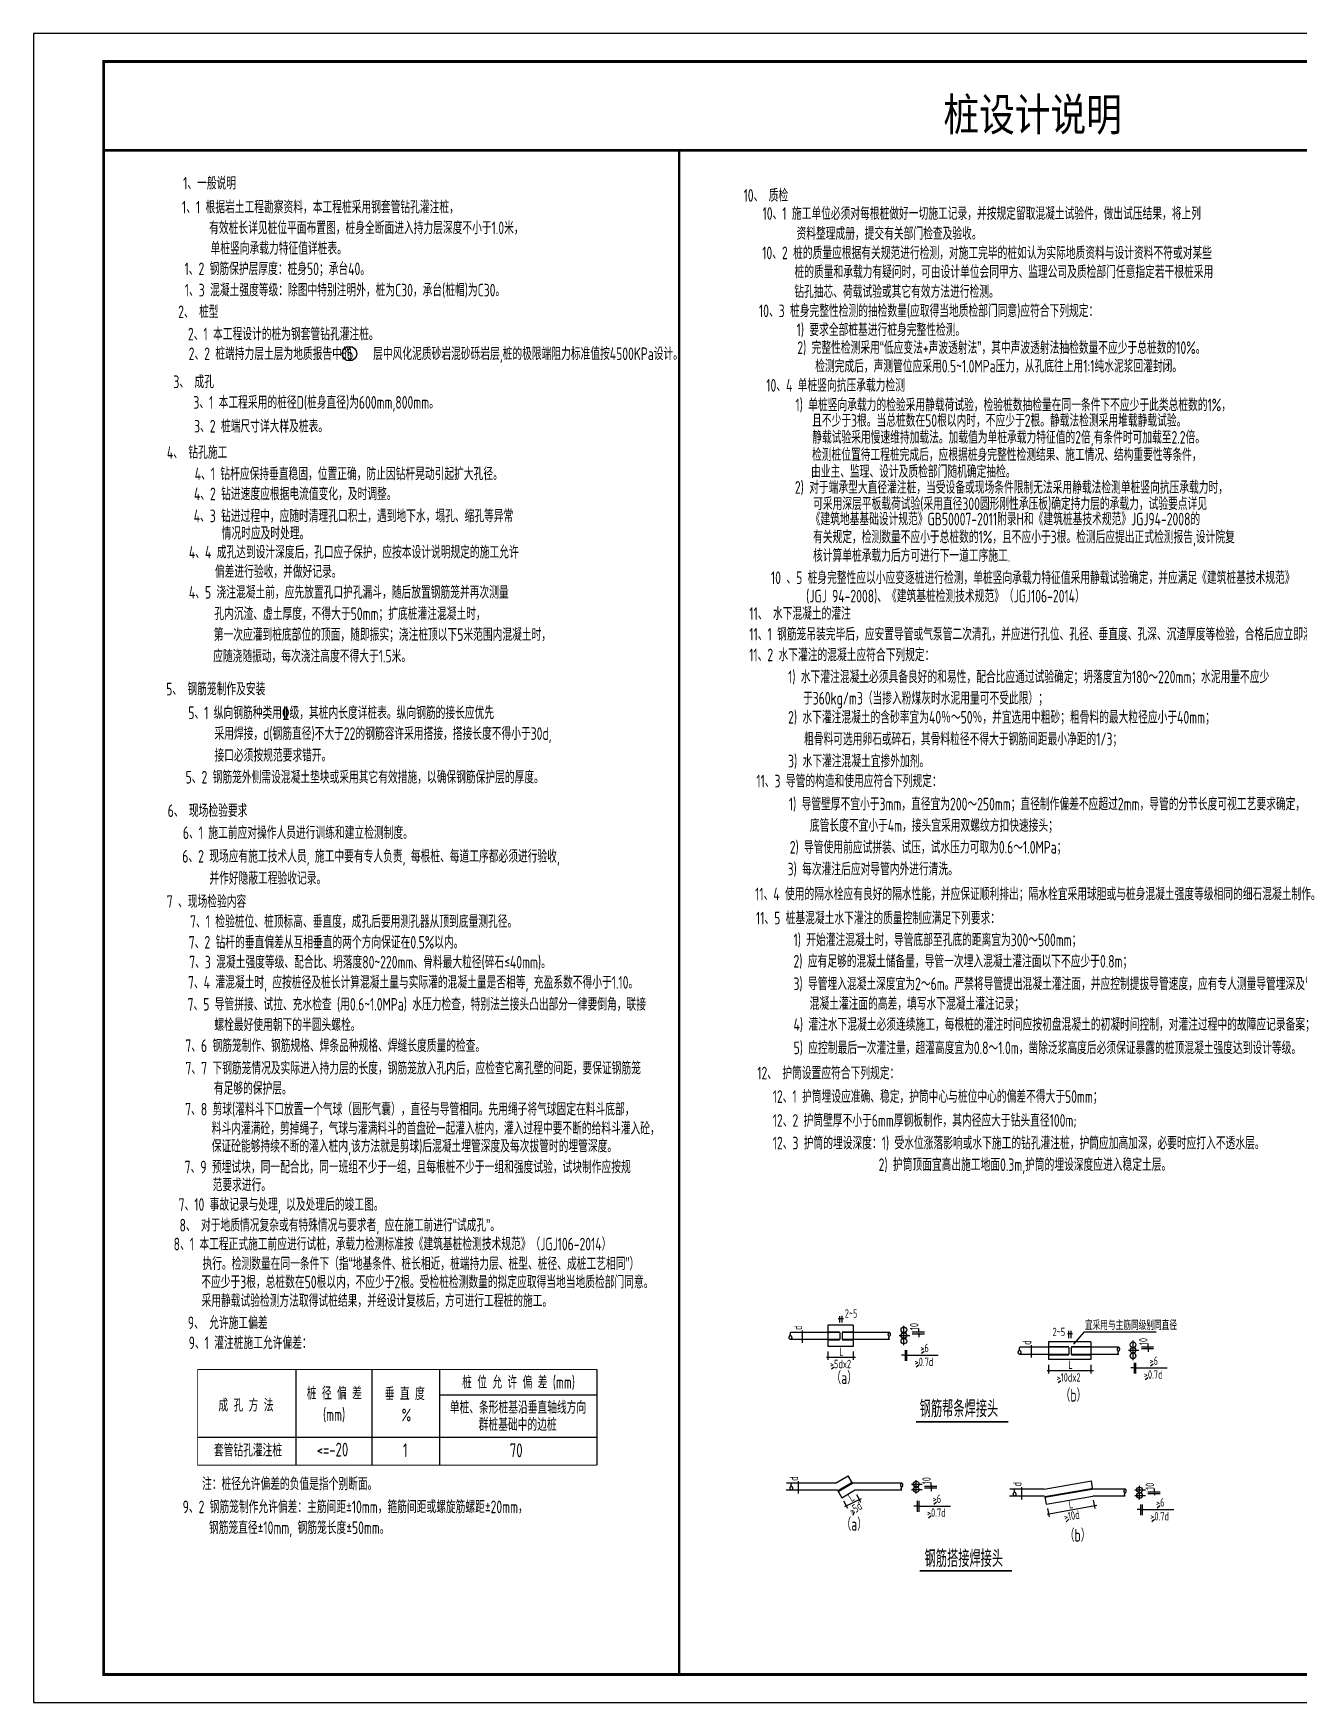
# Model space of a CAD drawing. Extents: x 19118 to 566552, y -1188739 to 92943.
# Drawn here: x 77812 to 122826, y -92033 to -32633 of the extents above; entities that cross this region are included whole.
import ezdxf
from ezdxf.enums import TextEntityAlignment as Align

# ---------------------------------------------------------------- set-up
doc = ezdxf.new("R2010")
doc.units = 0
doc.header["$LTSCALE"] = 1000
doc.header["$MEASUREMENT"] = 0
doc.layers.get('0').update_dxf_attribs({"linetype": 'CONTINUOUS'})
doc.layers.get('Defpoints').update_dxf_attribs({"linetype": 'CONTINUOUS'})
for name, color, linetype in [('AXI', 3, 'CONTINUOUS'), ('HZ', 7, 'CONTINUOUS'), ('JZSM', 7, 'CONTINUOUS'), ('PUB_TITLE', 4, 'CONTINUOUS'), ('REIN', 1, 'CONTINUOUS'), ('S1', 2, 'CONTINUOUS'), ('Y', 30, 'CONTINUOUS')]:
    doc.layers.add(name, color=color, linetype=linetype)
doc.styles.add('-黑体', font='SimSun.ttf')
doc.styles.add('FS64F', font='txt', dxfattribs={"width": 0.76, "bigfont": 'HZTXT'})
doc.styles.add('HZS', font='atssdeng.shx', dxfattribs={"width": 0.7, "bigfont": 'atssdchn.shx'})
doc.styles.add('TSSD_Rein', font='atssdeng.shx', dxfattribs={"width": 0.7, "bigfont": 'atssdchn.shx'})
doc.dimstyles.new('DIM1', dxfattribs={"dimtxt": 200, "dimasz": 60, "dimexe": 200, "dimexo": 50, "dimgap": 0, "dimtad": 1, "dimdec": 0, "dimzin": 0, "dimdsep": 46, "dimtxsty": 'FS64F', "dimblk": 'DOT', "dimcen": 0, "dimadec": 0, "dimazin": 0, "dimtfac": 1, "dimtdec": 0, "dimtix": 1, "dimtofl": 0, "dimtmove": 2, "dimatfit": 3, "dimldrblk": 'DOT', "dimfxl": 1, "dimtolj": 1, "dimtzin": 0, "dimarcsym": 0})

# ---------------------------------------------------------------- blocks, each defined once
blk = doc.blocks.new('DOT')
at = {"layer": 'Y', "color": 0, "linetype": 'ByBlock'}
blk.add_line((-0.5, 0), (-1, 0), dxfattribs=at)
at = {"layer": 'Y', "color": 0, "linetype": 'ByBlock', "const_width": 0.5}
blk.add_lwpolyline([(-0.25, 0, 1), (0.25, 0, 1)], format="xyb", close=True, dxfattribs=at)
blk = doc.blocks.new('*D622')
at = {"layer": 'Defpoints', "color": 0}
for p in [(108822, -79439), (108874, -79439), (108874, -79673)]:
    blk.add_point(p, dxfattribs=at)
at = {"layer": 'HZ', "color": 0, "lineweight": -2}
for p, q in [((108822, -79489), (108822, -79873)), ((108874, -79489), (108874, -79873)), ((108762, -79673), (108702, -79673)), ((108934, -79673), (108994, -79673))]:
    blk.add_line(p, q, dxfattribs=at)
at = {"layer": 'HZ', "color": 0, "lineweight": -2, "xscale": 60, "yscale": 60, "zscale": 60}
blk.add_blockref('DOT', (108822, -79673), dxfattribs=at)
at = {"layer": 'HZ', "color": 0, "lineweight": -2, "xscale": 60, "yscale": 60, "zscale": 60, "rotation": 180}
blk.add_blockref('DOT', (108874, -79673), dxfattribs=at)
blk = doc.blocks.new('A')
at = {"const_width": 25}
blk.add_lwpolyline([(-12.5, 0, 1), (12.5, 0, 1)], format="xyb", close=True, dxfattribs=at)
blk = doc.blocks.new('*D623')
at = {"layer": 'Defpoints', "color": 0}
for p in [(116975, -79891), (117028, -79891), (117028, -80125)]:
    blk.add_point(p, dxfattribs=at)
at = {"layer": 'HZ', "color": 0, "lineweight": -2}
for p, q in [((116915, -80125), (116855, -80125)), ((116975, -79941), (116975, -80325)), ((117028, -79941), (117028, -80325)), ((117088, -80125), (117148, -80125))]:
    blk.add_line(p, q, dxfattribs=at)
at = {"layer": 'HZ', "color": 0, "lineweight": -2, "xscale": 60, "yscale": 60, "zscale": 60}
blk.add_blockref('DOT', (116975, -80125), dxfattribs=at)
at = {"layer": 'HZ', "color": 0, "lineweight": -2, "xscale": 60, "yscale": 60, "zscale": 60, "rotation": 180}
blk.add_blockref('DOT', (117028, -80125), dxfattribs=at)
blk = doc.blocks.new('*D620')
at = {"layer": 'Defpoints', "color": 0}
for p in [(117206, -84934), (117258, -84934), (117258, -85167)]:
    blk.add_point(p, dxfattribs=at)
at = {"layer": 'HZ', "color": 0, "lineweight": -2}
for p, q in [((117146, -85167), (117086, -85167)), ((117206, -84984), (117206, -85367)), ((117258, -84984), (117258, -85367)), ((117318, -85167), (117378, -85167))]:
    blk.add_line(p, q, dxfattribs=at)
at = {"layer": 'HZ', "color": 0, "lineweight": -2, "xscale": 60, "yscale": 60, "zscale": 60}
blk.add_blockref('DOT', (117206, -85167), dxfattribs=at)
at = {"layer": 'HZ', "color": 0, "lineweight": -2, "xscale": 60, "yscale": 60, "zscale": 60, "rotation": 180}
blk.add_blockref('DOT', (117258, -85167), dxfattribs=at)
blk = doc.blocks.new('*D621')
at = {"layer": 'Defpoints', "color": 0}
for p in [(109260, -84805), (109312, -84805), (109312, -85039)]:
    blk.add_point(p, dxfattribs=at)
at = {"layer": 'HZ', "color": 0, "lineweight": -2}
for p, q in [((109260, -84855), (109260, -85239)), ((109312, -84855), (109312, -85239)), ((109200, -85039), (109140, -85039)), ((109372, -85039), (109432, -85039))]:
    blk.add_line(p, q, dxfattribs=at)
at = {"layer": 'HZ', "color": 0, "lineweight": -2, "xscale": 60, "yscale": 60, "zscale": 60}
blk.add_blockref('DOT', (109260, -85039), dxfattribs=at)
at = {"layer": 'HZ', "color": 0, "lineweight": -2, "xscale": 60, "yscale": 60, "zscale": 60, "rotation": 180}
blk.add_blockref('DOT', (109312, -85039), dxfattribs=at)

msp = doc.modelspace()

# ---------------------------------------------------------------- linework, layer by layer
for p, q in [((106443.6, -78364.89), (106632.26, -78364.89)), ((106501.61, -78508.84), (106501.61, -78277.06)), ((106582.21, -78508.84), (106582.21, -78275.37)), ((106501.61, -78857.81), (104748.46, -78857.81)), ((105171.32, -79226.44), (105171.32, -78788.66)), ((106079.1, -78603.29), (106079.1, -79366.85)), ((106972.47, -78603.29), (106079.1, -78603.29)), ((106501.61, -78857.81), (106501.61, -79112.33)), ((108264.58, -78857.81), (106582.21, -78857.81)), ((106582.21, -78857.81), (106582.21, -79112.33)), ((106972.47, -78603.29), (106972.47, -79366.85)), ((114606.66, -78892.57), (114785.89, -78892.57)), ((114655.24, -79066.93), (114655.24, -78806.49)), ((114735.83, -79066.93), (114735.83, -78804.79)), ((114831.7, -79272.65), (115211.07, -78842.87)), ((115211.07, -78842.87), (117754.88, -78842.87)), ((106501.61, -79112.33), (104736.13, -79112.33)), ((106972.47, -79366.85), (106079.1, -79366.85)), ((106079.95, -79534.05), (106079.95, -79838.63)), ((108273.92, -79112.33), (106582.21, -79112.33)), ((106973.32, -79534.05), (106973.32, -79838.63)), ((114655.24, -79385.49), (112902.09, -79385.49)), ((113324.95, -79754.12), (113324.95, -79316.35)), ((113929.85, -79190.36), (113929.85, -79827.51)), ((115438.31, -79190.36), (113929.85, -79190.36)), ((114655.24, -79385.49), (114655.24, -79640.01)), ((116418.21, -79385.49), (114735.83, -79385.49)), ((114735.83, -79385.49), (114735.83, -79640.01)), ((115438.31, -79190.36), (115438.31, -79827.51)), ((87154.59, -80182.17, 790.57), (87154.59, -83582.66, 790.57)), ((89854.88, -80182.17, 790.57), (89854.88, -83582.66, 790.57)), ((92255.11, -80182.17, 790.57), (92255.11, -83582.66, 790.57)), ((97855.16, -80182.17, 790.57), (97855.16, -83582.66, 790.57)), ((106025.66, -79737.67), (107065.79, -79737.67)), ((114655.24, -79640.01), (112889.76, -79640.01)), ((115438.31, -79827.51), (113929.85, -79827.51)), ((113929.85, -80013.31), (113929.85, -80317.88)), ((116427.54, -79640.01), (114735.83, -79640.01)), ((115438.31, -80013.31), (115438.31, -80317.88)), ((113875.56, -80216.92), (115530.79, -80216.92)), ((92255.11, -81082.6, 790.57), (97855.16, -81082.6, 790.57)), ((83654.8, -82582.32, 790.57), (97855.16, -82582.32, 790.57)), ((106346.77, -84223.79), (104606.63, -84223.79)), ((105029.49, -84592.42), (105029.49, -84154.65)), ((106346.77, -84223.79), (106801.46, -83959.64)), ((106440.95, -84522.39), (106954.92, -84223.79)), ((106954.92, -84223.79), (106801.46, -83959.64)), ((108705.6, -84223.79), (106954.92, -84223.79)), ((113767.81, -84432.16), (115455.3, -84142.82)), ((115498.31, -84393.68), (115455.3, -84142.82)), ((106415.34, -84478.31), (104594.3, -84478.31)), ((106415.34, -84478.31), (106568.8, -84742.47)), ((106568.8, -84742.47), (107023.49, -84478.31)), ((106636.5, -84847.86), (106776.75, -85118.23)), ((106682.06, -85053.61), (107274.35, -84766.95)), ((108714.94, -84478.31), (107023.49, -84478.31)), ((107098.5, -84628.79), (107238.76, -84899.15)), ((113789.48, -84686.68), (112539.65, -84686.68)), ((113767.81, -84432.16), (112551.98, -84432.16)), ((112974.84, -84800.79), (112974.84, -84363.02)), ((113795.31, -84720.74), (115478.32, -84432.16)), ((113795.31, -84720.74), (113838.33, -84971.6)), ((113838.33, -84971.6), (115499.98, -84686.68)), ((116650.95, -84432.16), (115478.32, -84432.16)), ((116660.29, -84686.68), (115499.98, -84686.68)), ((115516.96, -84829.67), (115579.79, -85127.7)), ((106981.08, -85361.83), (107022.97, -85238.28)), ((113876.24, -85330.4), (115649.45, -85009.84)), ((113887.37, -85119.96), (113950.2, -85417.98)), ((114558.56, -85606.12), (114644.97, -85508.39))]:
    msp.add_line(p, q)
at = {"color": 7}
for p, q in [((108617.52, -78967.25), (108988.27, -78967.25)), ((108781.26, -79316.79), (108781.26, -78624.5)), ((109405.64, -79602.06), (109500.04, -79527.59)), ((116771.15, -79494.94), (117141.9, -79494.94)), ((116934.89, -79844.48), (116934.89, -79152.18)), ((106208.07, -80160.91), (106302.47, -80086.44)), ((109217.37, -80088), (109311.77, -80013.53)), ((117559.27, -80054.3), (117653.67, -79979.83)), ((114271.03, -80644.14), (114365.42, -80569.67)), ((117371, -80540.23), (117465.39, -80465.76)), ((109058.54, -84256.88), (109429.29, -84256.88)), ((109222.28, -84592), (109222.28, -84112.65)), ((117167.63, -84800.37), (117167.63, -84321.02)), ((109058.54, -84455.41), (109429.29, -84455.41)), ((109843.67, -84968.04), (109938.07, -84893.57)), ((117003.89, -84465.25), (117374.64, -84465.25)), ((117003.89, -84663.77), (117374.64, -84663.77)), ((109655.4, -85453.98), (109749.79, -85379.51)), ((117601.54, -85582.49), (117695.94, -85508.02)), ((117789.82, -85096.55), (117884.21, -85022.08))]:
    msp.add_line(p, q, dxfattribs=at)
at = {"color": 0, "linetype": 'ByBlock'}
for p, q in [((109078.01, -78844.6), (109515.03, -78844.6)), ((109078.01, -78904.74), (109515.03, -78904.74)), ((109315.03, -78784.6), (109315.03, -78724.6)), ((109315.03, -78964.74), (109315.03, -79024.74)), ((117231.64, -79372.28), (117668.66, -79372.28)), ((117231.64, -79432.43), (117668.66, -79432.43)), ((117468.66, -79312.28), (117468.66, -79252.28)), ((117468.66, -79492.43), (117468.66, -79552.43)), ((109519.03, -84326.48), (109956.05, -84326.48)), ((109756.05, -84266.48), (109756.05, -84206.48)), ((109519.03, -84386.62), (109956.05, -84386.62)), ((109756.05, -84446.62), (109756.05, -84506.62)), ((117464.38, -84534.85), (117901.4, -84534.85)), ((117464.38, -84594.99), (117901.4, -84594.99)), ((117701.4, -84474.85), (117701.4, -84414.85))]:
    msp.add_line(p, q, dxfattribs=at)
for points in [[(104747.12, -78859.5), (104739.27, -78879.47), (104734, -78896.38), (104731, -78910.61), (104729.99, -78922.56), (104730.67, -78932.63), (104732.74, -78941.2), (104735.92, -78948.67), (104739.9, -78955.44), (104744.43, -78961.85), (104749.33, -78967.99), (104754.45, -78973.93), (104759.63, -78979.72), (104764.74, -78985.42), (104769.61, -78991.07), (104774.11, -78996.73), (104778.08, -79002.46), (104781.41, -79008.29), (104784.13, -79014.18), (104786.28, -79020.07), (104787.93, -79025.9), (104789.13, -79031.61), (104789.95, -79037.14), (104790.45, -79042.43), (104790.67, -79047.43), (104790.66, -79052.08), (104790.43, -79056.43), (104789.93, -79060.51), (104789.17, -79064.39), (104788.1, -79068.11), (104786.71, -79071.72), (104784.98, -79075.28), (104782.89, -79078.82), (104780.43, -79082.38), (104777.64, -79085.93), (104774.57, -79089.41), (104771.3, -79092.78), (104767.86, -79095.97), (104764.32, -79098.94), (104760.73, -79101.63), (104757.16, -79103.99), (104753.64, -79105.96), (104750.18, -79107.52), (104746.8, -79108.64), (104743.48, -79109.27), (104740.22, -79109.39), (104737.03, -79108.98), (104733.91, -79107.99), (104730.86, -79106.39), (104727.87, -79104.17), (104724.95, -79101.38), (104722.09, -79098.06), (104719.31, -79094.28), (104716.61, -79090.1), (104713.97, -79085.57), (104711.42, -79080.75), (104708.94, -79075.71), (104706.55, -79070.48), (104704.32, -79065.12), (104702.31, -79059.66), (104700.6, -79054.14), (104699.26, -79048.59), (104698.36, -79043.06), (104697.98, -79037.56), (104698.19, -79032.15), (104699.04, -79026.86), (104700.47, -79021.65), (104702.4, -79016.53), (104704.76, -79011.47), (104707.45, -79006.44), (104710.41, -79001.42), (104713.55, -78996.4), (104716.79, -78991.36), (104720.05, -78986.29), (104723.29, -78981.23), (104726.46, -78976.27), (104729.53, -78971.48), (104732.44, -78966.91), (104735.16, -78962.65), (104737.63, -78958.76), (104739.83, -78955.31)], [(108265.28, -79112.52), (108257.43, -79092.55), (108252.16, -79075.65), (108249.16, -79061.42), (108248.15, -79049.47), (108248.83, -79039.4), (108250.9, -79030.83), (108254.08, -79023.35), (108258.06, -79016.58), (108262.59, -79010.18), (108267.49, -79004.04), (108272.6, -78998.1), (108277.79, -78992.31), (108282.89, -78986.61), (108287.77, -78980.96), (108292.27, -78975.3), (108296.24, -78969.57), (108299.57, -78963.74), (108302.28, -78957.85), (108304.44, -78951.96), (108306.09, -78946.13), (108307.29, -78940.42), (108308.11, -78934.89), (108308.6, -78929.6), (108308.83, -78924.6), (108308.82, -78919.95), (108308.59, -78915.6), (108308.09, -78911.51), (108307.32, -78907.63), (108306.26, -78903.91), (108304.87, -78900.3), (108303.14, -78896.75), (108301.05, -78893.21), (108298.59, -78889.65), (108295.8, -78886.1), (108292.73, -78882.61), (108289.45, -78879.25), (108286.02, -78876.06), (108282.48, -78873.09), (108278.89, -78870.4), (108275.31, -78868.04), (108271.8, -78866.07), (108268.34, -78864.5), (108264.96, -78863.39), (108261.63, -78862.76), (108258.38, -78862.63), (108255.19, -78863.05), (108252.07, -78864.04), (108249.01, -78865.64), (108246.03, -78867.86), (108243.1, -78870.65), (108240.25, -78873.97), (108237.47, -78877.75), (108234.77, -78881.93), (108232.13, -78886.46), (108229.58, -78891.27), (108227.1, -78896.32), (108224.71, -78901.55), (108222.48, -78906.9), (108220.47, -78912.36), (108218.75, -78917.89), (108217.41, -78923.43), (108216.52, -78928.97), (108216.14, -78934.46), (108216.35, -78939.87), (108217.2, -78945.17), (108218.63, -78950.37), (108220.56, -78955.5), (108222.92, -78960.56), (108225.61, -78965.59), (108228.57, -78970.6), (108231.71, -78975.62), (108234.95, -78980.67), (108238.21, -78985.74), (108241.45, -78990.79), (108244.62, -78995.75), (108247.69, -79000.55), (108250.6, -79005.11), (108253.32, -79009.38), (108255.79, -79013.27), (108257.99, -79016.71)], [(112900.75, -79387.19), (112892.9, -79407.16), (112887.63, -79424.06), (112884.63, -79438.29), (112883.62, -79450.24), (112884.29, -79460.31), (112886.37, -79468.88), (112889.55, -79476.36), (112893.53, -79483.13), (112898.06, -79489.53), (112902.96, -79495.67), (112908.07, -79501.61), (112913.26, -79507.41), (112918.36, -79513.1), (112923.24, -79518.75), (112927.74, -79524.42), (112931.71, -79530.14), (112935.04, -79535.97), (112937.75, -79541.86), (112939.91, -79547.75), (112941.56, -79553.58), (112942.76, -79559.29), (112943.58, -79564.82), (112944.07, -79570.12), (112944.3, -79575.11), (112944.29, -79579.76), (112944.06, -79584.11), (112943.56, -79588.2), (112942.79, -79592.08), (112941.73, -79595.8), (112940.34, -79599.41), (112938.61, -79602.96), (112936.52, -79606.5), (112934.06, -79610.06), (112931.27, -79613.61), (112928.2, -79617.1), (112924.92, -79620.46), (112921.49, -79623.66), (112917.95, -79626.62), (112914.36, -79629.31), (112910.78, -79631.67), (112907.26, -79633.65), (112903.81, -79635.21), (112900.42, -79636.32), (112897.1, -79636.95), (112893.85, -79637.08), (112890.66, -79636.66), (112887.54, -79635.67), (112884.48, -79634.07), (112881.5, -79631.86), (112878.57, -79629.06), (112875.72, -79625.74), (112872.94, -79621.97), (112870.23, -79617.78), (112867.6, -79613.25), (112865.05, -79608.44), (112862.57, -79603.39), (112860.18, -79598.17), (112857.95, -79592.81), (112855.94, -79587.35), (112854.22, -79581.83), (112852.88, -79576.28), (112851.99, -79570.74), (112851.61, -79565.25), (112851.82, -79559.84), (112852.67, -79554.54), (112854.1, -79549.34), (112856.03, -79544.22), (112858.39, -79539.15), (112861.08, -79534.12), (112864.04, -79529.11), (112867.18, -79524.09), (112870.41, -79519.04), (112873.68, -79513.97), (112876.92, -79508.92), (112880.09, -79503.96), (112883.16, -79499.16), (112886.07, -79494.6), (112888.79, -79490.34), (112891.26, -79486.45), (112893.46, -79483)], [(116418.9, -79640.21), (116411.06, -79620.24), (116405.79, -79603.33), (116402.79, -79589.1), (116401.78, -79577.15), (116402.45, -79567.09), (116404.53, -79558.51), (116407.71, -79551.04), (116411.69, -79544.27), (116416.22, -79537.86), (116421.12, -79531.72), (116426.23, -79525.78), (116431.42, -79519.99), (116436.52, -79514.3), (116441.4, -79508.64), (116445.9, -79502.98), (116449.87, -79497.25), (116453.2, -79491.42), (116455.91, -79485.53), (116458.07, -79479.64), (116459.72, -79473.81), (116460.92, -79468.1), (116461.74, -79462.57), (116462.23, -79457.28), (116462.46, -79452.29), (116462.45, -79447.63), (116462.21, -79443.28), (116461.72, -79439.2), (116460.95, -79435.32), (116459.89, -79431.6), (116458.5, -79427.99), (116456.77, -79424.44), (116454.68, -79420.89), (116452.22, -79417.33), (116449.42, -79413.78), (116446.36, -79410.3), (116443.08, -79406.93), (116439.65, -79403.74), (116436.11, -79400.77), (116432.52, -79398.08), (116428.94, -79395.73), (116425.42, -79393.75), (116421.97, -79392.19), (116418.58, -79391.08), (116415.26, -79390.44), (116412.01, -79390.32), (116408.82, -79390.73), (116405.7, -79391.73), (116402.64, -79393.32), (116399.65, -79395.54), (116396.73, -79398.34), (116393.88, -79401.65), (116391.1, -79405.43), (116388.39, -79409.61), (116385.76, -79414.14), (116383.2, -79418.96), (116380.73, -79424.01), (116378.34, -79429.23), (116376.1, -79434.59), (116374.09, -79440.05), (116372.38, -79445.57), (116371.04, -79451.12), (116370.15, -79456.66), (116369.77, -79462.15), (116369.98, -79467.56), (116370.83, -79472.86), (116372.26, -79478.06), (116374.19, -79483.18), (116376.55, -79488.25), (116379.24, -79493.27), (116382.2, -79498.29), (116385.34, -79503.31), (116388.57, -79508.35), (116391.84, -79513.43), (116395.08, -79518.48), (116398.25, -79523.44), (116401.32, -79528.23), (116404.23, -79532.8), (116406.94, -79537.06), (116409.42, -79540.95), (116411.62, -79544.4)], [(104779.18, -84225.49), (104771.33, -84245.46), (104766.06, -84262.36), (104763.06, -84276.59), (104762.05, -84288.55), (104762.73, -84298.61), (104764.8, -84307.19), (104767.98, -84314.66), (104771.97, -84321.43), (104776.49, -84327.83), (104781.39, -84333.98), (104786.51, -84339.92), (104791.69, -84345.71), (104796.8, -84351.4), (104801.67, -84357.05), (104806.17, -84362.72), (104810.14, -84368.45), (104813.47, -84374.28), (104816.19, -84380.16), (104818.34, -84386.05), (104819.99, -84391.88), (104821.19, -84397.59), (104822.01, -84403.12), (104822.51, -84408.42), (104822.73, -84413.41), (104822.72, -84418.07), (104822.49, -84422.41), (104821.99, -84426.5), (104821.23, -84430.38), (104820.16, -84434.1), (104818.77, -84437.71), (104817.04, -84441.26), (104814.95, -84444.8), (104812.49, -84448.37), (104809.7, -84451.92), (104806.63, -84455.4), (104803.36, -84458.76), (104799.92, -84461.96), (104796.38, -84464.92), (104792.79, -84467.61), (104789.22, -84469.97), (104785.7, -84471.95), (104782.24, -84473.51), (104778.86, -84474.62), (104775.54, -84475.26), (104772.28, -84475.38), (104769.09, -84474.96), (104765.97, -84473.97), (104762.92, -84472.37), (104759.93, -84470.16), (104757.01, -84467.36), (104754.15, -84464.05), (104751.37, -84460.27), (104748.67, -84456.08), (104746.03, -84451.56), (104743.48, -84446.74), (104741, -84441.69), (104738.61, -84436.47), (104736.38, -84431.11), (104734.37, -84425.65), (104732.66, -84420.13), (104731.32, -84414.58), (104730.42, -84409.04), (104730.04, -84403.55), (104730.25, -84398.14), (104731.1, -84392.84), (104732.53, -84387.64), (104734.46, -84382.52), (104736.82, -84377.45), (104739.51, -84372.42), (104742.47, -84367.41), (104745.61, -84362.39), (104748.85, -84357.35), (104752.11, -84352.27), (104755.35, -84347.22), (104758.53, -84342.26), (104761.59, -84337.46), (104764.5, -84332.9), (104767.22, -84328.64), (104769.69, -84324.75), (104771.89, -84321.3)], [(112724.53, -84433.86), (112716.68, -84453.83), (112711.41, -84470.73), (112708.41, -84484.96), (112707.4, -84496.91), (112708.08, -84506.98), (112710.15, -84515.55), (112713.33, -84523.03), (112717.32, -84529.8), (112721.84, -84536.2), (112726.74, -84542.34), (112731.86, -84548.28), (112737.04, -84554.08), (112742.15, -84559.77), (112747.02, -84565.42), (112751.52, -84571.08), (112755.49, -84576.81), (112758.82, -84582.64), (112761.54, -84588.53), (112763.69, -84594.42), (112765.34, -84600.25), (112766.55, -84605.96), (112767.37, -84611.49), (112767.86, -84616.78), (112768.08, -84621.78), (112768.08, -84626.43), (112767.84, -84630.78), (112767.35, -84634.87), (112766.58, -84638.75), (112765.51, -84642.47), (112764.12, -84646.08), (112762.39, -84649.63), (112760.3, -84653.17), (112757.84, -84656.73), (112755.05, -84660.28), (112751.99, -84663.77), (112748.71, -84667.13), (112745.27, -84670.33), (112741.73, -84673.29), (112738.14, -84675.98), (112734.57, -84678.34), (112731.05, -84680.32), (112727.59, -84681.88), (112724.21, -84682.99), (112720.89, -84683.62), (112717.63, -84683.75), (112714.44, -84683.33), (112711.32, -84682.34), (112708.27, -84680.74), (112705.28, -84678.53), (112702.36, -84675.73), (112699.51, -84672.41), (112696.72, -84668.64), (112694.02, -84664.45), (112691.38, -84659.92), (112688.83, -84655.11), (112686.35, -84650.06), (112683.96, -84644.84), (112681.73, -84639.48), (112679.72, -84634.02), (112678.01, -84628.5), (112676.67, -84622.95), (112675.77, -84617.41), (112675.39, -84611.92), (112675.6, -84606.51), (112676.45, -84601.21), (112677.88, -84596.01), (112679.81, -84590.89), (112682.17, -84585.82), (112684.87, -84580.79), (112687.82, -84575.78), (112690.96, -84570.76), (112694.2, -84565.71), (112697.46, -84560.64), (112700.7, -84555.59), (112703.88, -84550.63), (112706.94, -84545.83), (112709.85, -84541.27), (112712.57, -84537.01), (112715.04, -84533.12), (112717.24, -84529.67)]]:
    msp.add_lwpolyline(points)
for points, const_width in [([(106079.1, -78838.29), (106501.61, -78838.29)], 42.42), ([(106582.21, -78838.29), (106972.47, -78838.29)], 42.42), ([(106079.1, -79133.54), (106501.61, -79133.54)], 42.42), ([(106582.21, -79133.54), (106972.47, -79133.54)], 42.42), ([(113929.85, -79365.98), (114655.24, -79365.98)], 42.42), ([(114735.83, -79365.98), (115438.31, -79365.98)], 42.42), ([(113929.85, -79661.22), (114655.24, -79661.22)], 42.42), ([(114735.83, -79661.22), (115438.31, -79661.22)], 42.42), ([(106426.37, -84498.67), (106940.35, -84200.08)], 50.9), ([(113789.48, -84707.89), (115498.31, -84414.89)], 42.42)]:
    msp.add_lwpolyline(points, dxfattribs=dict(const_width=const_width))
at = {"const_width": 31.82, "elevation": 790.57}
msp.add_lwpolyline([(97855.16, -80182.17), (83654.8, -80182.17), (83654.8, -83582.66), (97855.16, -83582.66)], dxfattribs=at)
at = {"color": 7}
for points in [[(108706.3, -84478.51), (108698.45, -84458.54), (108693.18, -84441.63), (108690.18, -84427.4), (108689.17, -84415.45), (108689.85, -84405.39), (108691.92, -84396.81), (108695.1, -84389.34), (108699.09, -84382.57), (108703.61, -84376.17), (108708.51, -84370.02), (108713.63, -84364.08), (108718.81, -84358.29), (108723.92, -84352.6), (108728.79, -84346.95), (108733.29, -84341.28), (108737.26, -84335.55), (108740.59, -84329.72), (108743.31, -84323.83), (108745.46, -84317.94), (108747.11, -84312.12), (108748.31, -84306.41), (108749.13, -84300.87), (108749.63, -84295.58), (108749.85, -84290.59), (108749.84, -84285.93), (108749.61, -84281.59), (108749.11, -84277.5), (108748.35, -84273.62), (108747.28, -84269.9), (108745.89, -84266.29), (108744.16, -84262.74), (108742.07, -84259.2), (108739.61, -84255.63), (108736.82, -84252.08), (108733.75, -84248.6), (108730.48, -84245.23), (108727.04, -84242.04), (108723.5, -84239.07), (108719.91, -84236.38), (108716.34, -84234.03), (108712.82, -84232.05), (108709.36, -84230.49), (108705.98, -84229.38), (108702.66, -84228.74), (108699.4, -84228.62), (108696.21, -84229.04), (108693.09, -84230.03), (108690.04, -84231.62), (108687.05, -84233.84), (108684.13, -84236.64), (108681.27, -84239.95), (108678.49, -84243.73), (108675.79, -84247.91), (108673.15, -84252.44), (108670.6, -84257.26), (108668.12, -84262.31), (108665.73, -84267.53), (108663.5, -84272.89), (108661.49, -84278.35), (108659.78, -84283.87), (108658.44, -84289.42), (108657.54, -84294.96), (108657.16, -84300.45), (108657.37, -84305.86), (108658.22, -84311.16), (108659.65, -84316.36), (108661.58, -84321.48), (108663.94, -84326.55), (108666.63, -84331.58), (108669.59, -84336.59), (108672.73, -84341.61), (108675.97, -84346.65), (108679.23, -84351.73), (108682.47, -84356.78), (108685.64, -84361.74), (108688.71, -84366.54), (108691.62, -84371.1), (108694.34, -84375.36), (108696.81, -84379.25), (108699.01, -84382.7)], [(116651.65, -84686.88), (116643.8, -84666.91), (116638.53, -84650), (116635.53, -84635.77), (116634.52, -84623.82), (116635.2, -84613.75), (116637.27, -84605.18), (116640.45, -84597.71), (116644.44, -84590.94), (116648.96, -84584.53), (116653.86, -84578.39), (116658.98, -84572.45), (116664.16, -84566.66), (116669.27, -84560.97), (116674.14, -84555.31), (116678.64, -84549.65), (116682.61, -84543.92), (116685.94, -84538.09), (116688.66, -84532.2), (116690.81, -84526.31), (116692.46, -84520.48), (116693.66, -84514.77), (116694.48, -84509.24), (116694.98, -84503.95), (116695.2, -84498.96), (116695.19, -84494.3), (116694.96, -84489.95), (116694.47, -84485.87), (116693.7, -84481.99), (116692.63, -84478.27), (116691.24, -84474.66), (116689.51, -84471.11), (116687.42, -84467.56), (116684.96, -84464), (116682.17, -84460.45), (116679.1, -84456.97), (116675.83, -84453.6), (116672.39, -84450.41), (116668.85, -84447.44), (116665.26, -84444.75), (116661.69, -84442.4), (116658.17, -84440.42), (116654.71, -84438.86), (116651.33, -84437.75), (116648.01, -84437.11), (116644.75, -84436.99), (116641.56, -84437.4), (116638.44, -84438.4), (116635.39, -84439.99), (116632.4, -84442.21), (116629.48, -84445), (116626.62, -84448.32), (116623.84, -84452.1), (116621.14, -84456.28), (116618.5, -84460.81), (116615.95, -84465.63), (116613.47, -84470.68), (116611.08, -84475.9), (116608.85, -84481.26), (116606.84, -84486.72), (116605.13, -84492.24), (116603.79, -84497.79), (116602.89, -84503.33), (116602.51, -84508.82), (116602.72, -84514.23), (116603.57, -84519.53), (116605, -84524.73), (116606.93, -84529.85), (116609.29, -84534.92), (116611.98, -84539.94), (116614.94, -84544.96), (116618.08, -84549.98), (116621.32, -84555.02), (116624.58, -84560.1), (116627.82, -84565.15), (116631, -84570.11), (116634.06, -84574.9), (116636.97, -84579.47), (116639.69, -84583.73), (116642.16, -84587.62), (116644.36, -84591.07)]]:
    msp.add_lwpolyline(points, dxfattribs=at)
for centre in [(108781.26, -78768.73), (108781.26, -78967.25), (108781.26, -79166.63), (116934.89, -79296.41), (116934.89, -79494.94), (116934.89, -79694.31), (109222.28, -84256.88), (109222.28, -84455.41), (117167.63, -84465.25), (117167.63, -84663.77)]:
    msp.add_circle(centre, 100.11, dxfattribs=at)
at = {"layer": 'AXI', "lineweight": 30, "const_width": 87.3}
for points in [[(80311.65, -36796.12), (154902.42, -36796.12)], [(100790.17, -36796.12), (100790.17, -91033.42)]]:
    msp.add_lwpolyline(points, dxfattribs=at)
at = {"layer": 'HZ', "color": 7}
for p, q in [((108892.28, -79672.74), (109996.74, -79672.74)), ((117045.91, -80124.98), (118150.37, -80124.98)), ((109330.3, -85038.72), (110434.76, -85038.72)), ((117276.45, -85167.23), (118380.91, -85167.23))]:
    msp.add_line(p, q, dxfattribs=at)
at = {"layer": 'PUB_TITLE'}
msp.add_lwpolyline([(77811.65, -92033.42), (161911.65, -92033.42), (161911.65, -32633.42), (77811.65, -32633.42)], close=True, dxfattribs=at)
at = {"layer": 'PUB_TITLE', "const_width": 100}
msp.add_lwpolyline([(80311.65, -91033.42), (160911.65, -91033.42), (160911.65, -33633.42), (80311.65, -33633.42)], close=True, dxfattribs=at)
at = {"layer": 'REIN', "const_width": 60}
for points in [[(109210.51, -82042.09), (112500.82, -82042.09)], [(109339.15, -87347.1), (112629.46, -87347.1)]]:
    msp.add_lwpolyline(points, dxfattribs=at)
at = {"layer": 'S1'}
msp.add_circle((89057.9, -44031.27), 259.2, dxfattribs=at)

# ---------------------------------------------------------------- block references
at = {"xscale": 0.8483999967575073, "yscale": 0.8484000004827976, "zscale": 0.8484}
for p in [(106501.61, -78364.89), (106582.21, -78364.89), (114655.24, -78892.57), (114735.83, -78892.57), (106079.95, -79737.67), (106973.32, -79737.67), (113929.85, -80216.92), (115438.31, -80216.92)]:
    msp.add_blockref('A', p, dxfattribs=at)
at = {"yscale": 0.8484000004827976, "zscale": 0.8484}
for p, xscale, rotation in [((105171.32, -78863.32), 0.8484000004827976, 90), ((105171.32, -79117.84), 0.8484000004827976, 90), ((113324.95, -79391.01), 0.8484000004827976, 90), ((113324.95, -79645.53), 0.8484000004827976, 90), ((105029.49, -84229.31), 0.8484000004827976, 90), ((105029.49, -84483.83), 0.8484000004827976, 90), ((107192.27, -84809.53), 0.8484000025327545, 27.41802708537583), ((112974.84, -84437.68), 0.8484000004827976, 90), ((112974.84, -84692.2), 0.8484000004827976, 90), ((106730.26, -85028.61), 0.8484000025327545, 27.41802708537583), ((113929.37, -85319.2), 0.8483999981811601, 11.90379978087176), ((115558.96, -85028.91), 0.8483999981811601, 11.90379978087176)]:
    msp.add_blockref('A', p, dxfattribs=dict(at, xscale=xscale, rotation=rotation))
at = {"color": 7, "xscale": 0.8483999967575073, "yscale": 0.8484000004827976, "zscale": 0.8484}
for p in [(108715.08, -78865.44), (108849.13, -78867.99), (108715.08, -79066.51), (108849.13, -79069.06), (117005.43, -79393.13), (117005.43, -79594.2), (109156.1, -84353.6), (109290.15, -84356.14), (117238.27, -84561.97)]:
    msp.add_blockref('A', p, dxfattribs=at)
at = {"color": 0, "linetype": 'ByBlock', "xscale": 60, "yscale": 60, "zscale": 60}
for p, rotation in [((109315.03, -78844.6), 270), ((109315.03, -78904.74), 90), ((117468.66, -79372.28), 270), ((117468.66, -79432.43), 90), ((109756.05, -84326.48), 270), ((109756.05, -84386.62), 90), ((117701.4, -84534.85), 270), ((117701.4, -84594.99), 90)]:
    msp.add_blockref('DOT', p, dxfattribs=dict(at, rotation=rotation))

# ---------------------------------------------------------------- texts
at = {"color": 7, "style": 'TSSD_Rein', "width": 0.7}
for s, p in [('2~5', (106680.54, -78334.23)), ('2~5', (114071.98, -78992.91)), ('L', (106483.74, -79699.66)), ('>6', (109368.25, -79562.37)), ('>5dx2', (106151.91, -80133.46)), ('>0.7d', (109165.63, -80054.87)), ('L', (114631.93, -80160.18)), ('>6', (117521.88, -80014.61)), ('>10dx2', (114217.69, -80610.03)), ('>0.7d', (117319.26, -80507.11)), ('>6', (109806.28, -84928.35)), ('>6', (117752.42, -85056.86)), ('>0.7d', (109603.66, -85420.86)), ('>0.7d', (117549.8, -85549.36))]:
    msp.add_text(s, height=300, dxfattribs=at).set_placement(p)
at = {"style": 'TSSD_Rein', "width": 0.7}
for s, rotation, p in [('d', 90, (105157.91, -78772.71)), ('d', 90, (113311.54, -79300.4)), ('d', 90, (105016.08, -84138.7)), ('d', 90, (112961.43, -84347.07)), ('L', 32.6322326, (106922.96, -84896.64)), ('>5d', 32.6322326, (106945.97, -85365.55)), ('L', 9.2831074, (114669.89, -85132.66)), ('>10d', 9.2831074, (114499.31, -85573.84))]:
    msp.add_text(s, height=300, rotation=rotation, dxfattribs=at).set_placement(p)
for s, height, p in [('宜采用与主筋同级别同直径', 300, (115223.87, -78767.75)), ('（a）', 450, (106204.93, -80697.7)), ('（b）', 450, (114358.56, -81321.01)), ('（a）', 450, (106561.81, -85909.62)), ('（b）', 450, (114507.16, -86302.28))]:
    msp.add_text(s, height=height, dxfattribs=at).set_placement(p)
at = {"char_height": 300, "attachment_point": 5, "rotation": 90, "style": 'TSSD_Rein'}
for insert in [(109147, -78651.51), (117300.63, -79183.62), (109588.02, -84135.61), (117533.37, -84334.01)]:
    msp.add_mtext('\\A1;10', dxfattribs=dict(at, insert=insert))
at = {"layer": 'AXI', "color": 2, "style": '-黑体', "width": 0.8}
msp.add_text('桩设计说明', height=1164, dxfattribs=at).set_placement((110188.94, -36100.92))
at = {"layer": 'JZSM', "style": 'TSSD_Rein', "width": 0.7}
for s, p in [('1、一般说明', (83140.09, -38190.86)), ('1、1 根据岩土工程勘察资料，本工程桩采用钢套管钻孔灌注桩，', (83099.84, -39041.76)), ('10、 质检', (103078.3, -38625.5, 790.57)), ('10、1 施工单位必须对每根桩做好一切施工记录，并按规定留取混凝土试验件，做出试压结果，将上列', (103754.8, -39268.82, 790.57)), ('有效桩长详见桩位平面布置图，桩身全断面进入持力层深度不小于1.0米，', (84065.22, -39780.1)), ('资料整理成册，提交有关部门检查及验收。', (104962.25, -39980.73, 790.57)), ('单桩竖向承载力特征值详桩表。', (84114.29, -40507.23)), ('10、2 桩的质量应根据有关规范进行检测，对施工完毕的桩如认为实际地质资料与设计资料不符或对某些', (103741.73, -40670.9, 790.57)), ('1、2 钢筋保护层厚度：桩身50；承台40。', (83188.42, -41237.25)), ('桩的质量和承载力有疑问时，可由设计单位会同甲方、监理公司及质检部门任意指定若干根桩采用', (104890.37, -41346.7, 790.57)), ('1、3 混凝土强度等级：除图中特别注明外，桩为C30，承台(桩帽)为C30。', (83198.5, -41994.28)), ('钻孔抽芯、荷载试验或其它有效方法进行检测。', (104882.03, -42048.48, 790.57)), ('2、 桩型', (82962.57, -42766.84)), ('10、3 桩身完整性检测的抽检数量(应取得当地质检部门同意)应符合下列规定：', (103626.01, -42732.99)), ('2、1 本工程设计的桩为钢套管钻孔灌注桩。', (83311.26, -43558.54)), ('1) 要求全部桩基进行桩身完整性检测。', (104966.38, -43407.22)), ('2、2 桩端持力层土层为地质报告中的    层中风化泥质砂岩混砂砾岩层,桩的极限端阻力标准值按4500KPa设计。         ', (83336.02, -44259.83)), ('2) 完整性检测采用“低应变法+声波透射法”，其中声波透射法抽检数量不应少于总桩数的10%%%。', (104991.78, -44042.66)), ('检测完成后，声测管位应采用0.5~1.0MPa压力，从孔底往上用1:1纯水泥浆回灌封闭。', (105624.96, -44700.46)), ('3、 成孔', (82794.32, -45257.16)), ('10、4 单桩竖向抗压承载力检测', (103887.31, -45383.36)), ('3、1 本工程采用的桩径D(桩身直径)为600mm,800mm。', (83505.2, -45990.24)), ('1) 单桩竖向承载力的检验采用静载荷试验，检验桩数抽检量在同一条件下不应少于此类总桩数的1%%%，', (104925.16, -46080.51)), ('且不少于3根。当总桩数在50根以内时，不应少于2根。静载法检测采用堆载静载试验。', (105516.34, -46635.04)), ('3、2 桩端尺寸详大样及桩表。', (83530.22, -46836.82)), ('静载试验采用慢速维持加载法。加载值为单桩承载力特征值的2倍,有条件时可加载至2.2倍。', (105522.01, -47233.46)), ('4、 钻孔施工', (82561.1, -47771.02)), ('检测桩位置待工程桩完成后，应根据桩身完整性检测结果、施工情况、结构重要性等条件，', (105514.36, -47853.26)), ('4、1 钻杆应保持垂直稳固，位置正确，防止因钻杆晃动引起扩大孔径。', (83550.77, -48533.61)), ('由业主、监理、设计及质检部门随机确定抽检。 ', (105478.25, -48450.36)), ('2) 对于端承型大直径灌注桩，当受设备或现场条件限制无法采用静载法检测单桩竖向抗压承载力时，', (104904.38, -49016.6)), ('4、2 钻进速度应根据电流值变化，及时调整。', (83524.37, -49246.61)), ('可采用深层平板载荷试验(采用直径300圆形刚性承压板)确定持力层的承载力，试验要点详见', (105553.86, -49597.46)), ('4、3 钻进过程中，应随时清理孔口积土，遇到地下水，塌孔、缩孔等异常', (83516.08, -50030.05)), ('《建筑地基基础设计规范》GB50007-2011附录H和《建筑桩基技术规范》JGJ94-2008的', (105466.69, -50142.32)), ('情况时应及时处理。', (84509.62, -50648.23)), ('有关规定，检测数量不应小于总桩数的1%%%，且不应小于3根。检测后应提出正式检测报告,设计院复', (105549.68, -50781.01)), ('4、4 成孔达到设汁深度后，孔口应子保护，应按本设计说明规定的施工允许', (83344.98, -51320.59)), ('核计算单桩承载力后方可进行下一道工序施工.', (105549.69, -51441.02)), ('偏差进行验收，并做好记录。', (84269.78, -52011.81)), ('4、5 浇注混凝土前，应先放置孔口护孔漏斗，随后放置钢筋笼并再次测量', (83343.65, -52748.75)), ('10 、5 桩身完整性应以小应变逐桩进行检测，单桩竖向承载力特征值采用静载试验确定，并应满足《建筑桩基技术规范》', (104053.57, -52229.2)), ('(JGJ 94-2008)、《建筑基桩检测技术规范》（JGJ106-2014）', (105305.17, -52882.51)), ('孔内沉渣、虚土厚度，不得大于50mm；扩底桩灌注混凝土时，', (84250.02, -53511.22)), ('11、 水下混凝土的灌注 ', (103283.34, -53504.22)), ('第一次应灌到桩底部位的顶面，随即振实；浇注桩顶以下5米范围内混凝土时，', (84229.6, -54255.13)), ('11、1 钢筋笼吊装完毕后，应安置导管或气泵管二次清孔，并应进行孔位、孔径、垂直度、孔深、沉渣厚度等检验，合格后应立即灌注混凝土。 ', (103283.34, -54238.94)), ('应随浇随振动，每次浇注高度不得大于1.5米。', (84208.21, -55019.79)), ('11、2 水下灌注的混凝土应符合下列规定： ', (103278.46, -54978.26)), ('5、 钢筋笼制作及安装', (82535.81, -56190)), (' 1) 水下灌注混凝土必须具备良好的和易性，配合比应通过试验确定；坍落度宜为180～220mm；水泥用量不应少', (104472.06, -55758.69)), ('于360kg/m3（当掺入粉煤灰时水泥用量可不受此限）；', (105193.15, -56518.32)), ('5、1 纵向钢筋种类用%%132级，其桩内长度详桩表。纵向钢筋的接长应优先', (83322.38, -57035.49)), (' 2) 水下灌注混凝土的含砂率宜为40％～50％，并宜选用中粗砂；粗骨料的最大粒径应小于40mm；', (104472.06, -57196.15)), ('采用焊接，d(钢筋直径)不大于22的钢筋容许采用搭接，搭接长度不得小于30d,', (84253.9, -57775.7)), ('粗骨料可选用卵石或碎石，其骨料粒径不得大于钢筋间距最小净距的1/3； ', (105229.36, -57970.81)), ('接口必须按规范要求错开。', (84253.9, -58552.03)), (' 3) 水下灌注混凝土宜掺外加剂。 ', (104472.06, -58754.47)), ('5、2 钢筋笼外侧需设混凝土垫块或采用其它有效措施，以确保钢筋保护层的厚度。', (83228.04, -59326.9)), ('11、3 导管的构造和使用应符合下列规定： ', (103533.56, -59465.1)), (' 1) 导管壁厚不宜小于3mm，直径宜为200～250mm；直径制作偏差不应超过2mm，导管的分节长度可视工艺要求确定，', (104499.11, -60282.95)), ('6、 现场检验要求', (82590.49, -60519.93)), ('底管长度不宜小于4m，接头宜采用双螺纹方扣快速接头；', (105438.05, -61048.35)), ('6、1 施工前应对操作人员进行训练和建立检测制度。', (83130.13, -61304.78)), ('6、2 现场应有施工技术人员, 施工中要有专人负责, 每根桩、每道工序都必须进行验收, ', (83108.67, -62142.8)), ('2) 导管使用前应试拼装、试压，试水压力可取为0.6～1.0MPa；', (104723.03, -61820.42)), (' 3) 每次灌注后应对导管内外进行清洗。 ', (104455.53, -62597.19)), ('并作好隐蔽工程验收记录。', (84072.26, -62922.7)), ('7 、现场检验内容', (82557.88, -63752.88, 790.57)), ('11、4 使用的隔水栓应有良好的隔水性能，并应保证顺利排出；隔水栓宜采用球胆或与桩身混凝土强度等级相同的细石混凝土制作。 ', (103489.98, -63485.7)), ('7、1 检验桩位、桩顶标高、垂直度，成孔后要用测孔器从顶到底量测孔径。', (83386.8, -64463.52, 790.57)), ('11、5 桩基混凝土水下灌注的质量控制应满足下列要求： ', (103519.83, -64340.77)), ('7、2 钻杆的垂直偏差从互相垂直的两个方向保证在0.5%以内。', (83340.5, -65201.85, 790.57)), (' 1) 开始灌注混凝土时，导管底部至孔底的距离宜为300～500mm；', (104663.84, -65117.83)), ('7、3 混凝土强度等级、配合比、坍落度80~220mm、骨料最大粒径(碎石≤40mm)。', (83355.51, -65908.93, 790.57)), (' 2) 应有足够的混凝土储备量，导管一次埋入混凝土灌注面以下不应少于0.8m； ', (104663.84, -65878.01)), ('7、4 灌混凝土时, 应按桩径及桩长计算混凝土量与实际灌的混凝土量是否相等, 充盈系数不得小于1.10。', (83312.76, -66629.26, 790.57)), (' 3) 导管埋入混凝土深度宜为2～6m。严禁将导管提出混凝土灌注面，并应控制提拔导管速度，应有专人测量导管埋深及管内外', (104663.84, -66681.3)), ('7、5 导管拼接、试拉、充水检查 (用0.6~1.0MPa) 水压力检查，特别法兰接头凸出部分一律要倒角，联接 ', (83297.75, -67409.06, 790.57)), ('混凝土灌注面的高差，填写水下混凝土灌注记录；', (105430.42, -67385.65)), ('螺栓最好使用朝下的半圆头螺栓。', (84251.64, -68139.74, 790.57)), (' 4) 灌注水下混凝土必须连续施工，每根桩的灌注时间应按初盘混凝土的初凝时间控制，对灌注过程中的故障应记录备案； ', (104663.84, -68127.44)), ('7、6 钢筋笼制作、钢筋规格、焊条品种规格、焊缝长度质量的检查。', (83218.36, -68882.9, 790.57)), ('5) 应控制最后一次灌注量，超灌高度宜为0.8～1.0m，凿除泛浆高度后必须保证暴露的桩顶混凝土强度达到设计等级。 ', (104859.34, -68958.63)), ('7、7 下钢筋笼情况及实际进入持力层的长度，钢筋笼放入孔内后，应检查它离孔壁的间距，要保证钢筋笼', (83222.91, -69681.63, 790.57)), ('12、 护筒设置应符合下列规定： ', (103565.65, -69857.11)), (' 有足够的保护层。', (84040.85, -70398.92, 790.57)), ('7、8 剪球(灌料斗下口放置一个气球（圆形气囊），直径与导管相同。先用绳子将气球固定在料斗底部，', (83211.34, -71141.81, 790.57)), ('12、1 护筒埋设应准确、稳定，护筒中心与桩位中心的偏差不得大于50mm；  ', (104116.42, -70692.76)), ('12、2 护筒壁厚不小于6mm厚钢板制作，其内径应大于钻头直径100m;  ', (104116.42, -71542.52)), ('料斗内灌满砼，剪掉绳子，气球与灌满料斗的首盘砼一起灌入桩内，灌入过程中要不断的给料斗灌入砼，', (84158.06, -71825.06, 790.57)), ('12、3 护筒的埋设深度：1) 受水位涨落影响或水下施工的钻孔灌注桩，护筒应加高加深，必要时应打入不透水层。  ', (104116.42, -72346.57)), ('保证砼能够持续不断的灌入桩内,该方法就是剪球)后混凝土埋管深度及每次拔管时的埋管深度。', (84158.06, -72456.87, 790.57)), ('7、9 预埋试块，同一配合比，同一班组不少于一组，且每根桩不少于一组和强度试验，试块制作应按规', (83194.56, -73198.81, 790.57)), ('2) 护筒顶面宜高出施工地面0.3m,护筒的埋设深度应进入稳定土层。  ', (107884.88, -73115.75)), (' 范要求进行。', (83997.42, -73837.06, 790.57)), ('7、10 事故记录与处理, 以及处理后的竣工图。', (82979.94, -74535.54, 790.57)), ('8、 对于地质情况复杂或有特殊情况与要求者, 应在施工前进行“试成孔”。 ', (83011.89, -75270.09, 790.57)), ('8、1 本工程正式施工前应进行试桩，承载力检测标准按《建筑基桩检测技术规范》（JGJ106-2014）', (82802.08, -75940.59)), ('执行。检测数量在同一条件下（指“地基条件、桩长相近，桩端持力层、桩型、桩径、成桩工艺相同”）', (83828.42, -76638.86)), ('不应少于3根，总桩数在50根以内，不应少于2根。受检桩检测数量的拟定应取得当地当地质检部门同意。', (83785.29, -77292.46)), ('采用静载试验检测方法取得试桩结果，并经设计复核后，方可进行工程桩的施工。', (83795.08, -77958.18)), ('9、 允许施工偏差', (83306.63, -78744.42, 790.57)), ('9、1 灌注桩施工允许偏差：', (83337.09, -79456.83, 790.57)), ('%', (90914.13, -82022.79, 790.57)), ('注：桩径允许偏差的负值是指个别断面。', (83812.23, -84474.81, 790.57)), ('9、2 钢筋笼制作允许偏差：主筋间距%%p10mm，箍筋间距或螺旋筋螺距%%p20mm， ', (83121.23, -85293.68, 790.57)), ('钢筋笼直径%%p10mm, 钢筋笼长度%%p50mm。', (84057.52, -86034.7, 790.57))]:
    msp.add_text(s, height=450, dxfattribs=at).set_placement(p)
for s, p in [('桩 径 偏 差 ', (88613.24, -81251.67, 790.57)), ('垂 直 度', (91024.72, -81268.26, 790.57)), ('桩 位 允 许 偏 差 (mm)', (95072.49, -80860.75, 790.57)), ('成 孔 方 法', (85374.38, -81678.76, 790.57)), ('单桩、条形桩基沿垂直轴线方向', (95051.77, -81756.51, 790.57)), ('(mm)', (88510.61, -82011.5, 790.57)), ('群桩基础中的边桩 ', (95137.61, -82365.48, 790.57)), ('套管钻孔灌注桩', (85447.72, -83280.68, 790.57))]:
    msp.add_text(s, height=450, dxfattribs=at).set_placement(p, align=Align.CENTER)
at = {"layer": 'S1', "style": 'HZS', "width": 0.7}
for s, height, p in [('6', 492.8, (88958.23, -44260.67)), ('钢筋帮条焊接头', 600, (109345.8, -81878.21)), ('1', 492.8, (90960.13, -83294.65, 790.57)), ('钢筋搭接焊接头', 600, (109518.76, -87208.37))]:
    msp.add_text(s, height=height, dxfattribs=at).set_placement(p)
for s, p in [('<=-20', (88452.04, -83275.99, 790.57)), ('70', (94988.71, -83302.56, 790.57))]:
    msp.add_text(s, height=492.8, dxfattribs=at).set_placement(p, align=Align.CENTER)

# ---------------------------------------------------------------- dimensions: what is measured, and where the dimension line sits
at = {"layer": 'HZ', "color": 7}
for base, p1, p2, picture, middle in [((108874.28, -79672.74), (108821.82, -79439.2), (108874.28, -79439.2), '*D622', (108848.05, -79672.74)), ((117027.91, -80124.98), (116975.45, -79891.44), (117027.91, -79891.44), '*D623', (117001.68, -80124.98)), ((109312.3, -85038.72), (109259.85, -84805.19), (109312.3, -84805.19), '*D621', (109286.08, -85038.72)), ((117258.45, -85167.23), (117205.99, -84933.7), (117258.45, -84933.7), '*D620', (117232.22, -85167.23))]:
    dim = msp.add_linear_dim(base=base, p1=p1, p2=p2, text=' ', dimstyle='DIM1', dxfattribs=at)
    dim.commit()
    dim.dimension.update_dxf_attribs({"geometry": picture, "text_midpoint": middle})

doc.saveas('drawing.dxf')
